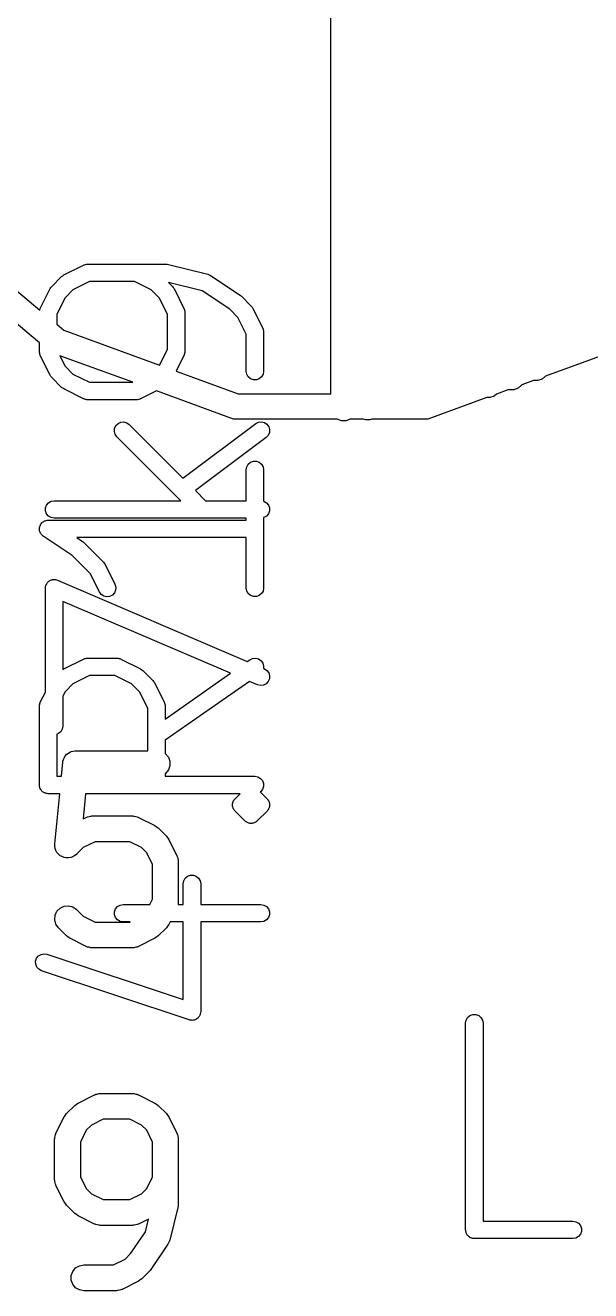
# Model space of a CAD drawing. Extents: x 0 to 76, y -93 to 10.
# Drawn here: x 58.47 to 61.77, y -93.3 to -85.92 of the extents above; entities that cross this region are included whole.
import ezdxf

# ---------------------------------------------------------------- set-up
doc = ezdxf.new("R2010")
doc.units = 0
doc.header["$MEASUREMENT"] = 0
doc.layers.add('BLACK', color=7, linetype='CONTINUOUS')

msp = doc.modelspace()

# ---------------------------------------------------------------- linework, layer by layer
at = {"layer": 'Black'}
for p, q in [((60.25, -88.0652), (60.25, -81.9348)), ((57.8657, -87.0007), (58.5525, -87.577)), ((58.5502, -87.7679), (57.7508, -87.0971)), ((58.6932, -87.3722), (58.8081, -87.3148)), ((58.8081, -87.3148), (58.8109, -87.3139)), ((58.8109, -87.3139), (58.8135, -87.3125)), ((58.8135, -87.3125), (58.8193, -87.3114)), ((58.8193, -87.3114), (58.825, -87.3097)), ((58.825, -87.3097), (58.828, -87.3099)), ((58.828, -87.3099), (58.8309, -87.3094)), ((58.8309, -87.3094), (59.2905, -87.3094)), ((59.2905, -87.3094), (59.2966, -87.3105)), ((59.2966, -87.3105), (59.3028, -87.3109)), ((59.3028, -87.3109), (59.5326, -87.3684)), ((58.6226, -87.4392), (58.68, -87.3817)), ((58.68, -87.3817), (58.6867, -87.3771)), ((58.6867, -87.3771), (58.6932, -87.3722)), ((59.5326, -87.3684), (59.5405, -87.3719)), ((59.5405, -87.3719), (59.5485, -87.3754)), ((59.5485, -87.3754), (59.7208, -87.4903)), ((58.5556, -87.5673), (58.6131, -87.4524)), ((58.6131, -87.4524), (58.6179, -87.4459)), ((58.6179, -87.4459), (58.6226, -87.4392)), ((58.746, -87.4594), (58.7002, -87.5052)), ((58.8428, -87.411), (58.746, -87.4594)), ((59.1061, -87.411), (58.8428, -87.411)), ((59.2029, -87.4594), (59.1061, -87.411)), ((59.2487, -87.5052), (59.2029, -87.4594)), ((59.4994, -87.4648), (59.3029, -87.4157)), ((59.3029, -87.4157), (59.3264, -87.4392)), ((59.3264, -87.4392), (59.3311, -87.4459)), ((59.3311, -87.4459), (59.3359, -87.4524)), ((59.3359, -87.4524), (59.3934, -87.5673)), ((59.6603, -87.572), (59.4994, -87.4648)), ((58.7002, -87.5052), (58.6518, -87.602)), ((59.2971, -87.602), (59.2487, -87.5052)), ((59.7208, -87.4903), (59.7245, -87.4938)), ((59.7245, -87.4938), (59.7286, -87.4967)), ((59.7286, -87.4967), (59.786, -87.5541)), ((58.5525, -87.577), (58.5533, -87.5726)), ((58.5533, -87.5726), (58.5548, -87.5701)), ((58.5548, -87.5701), (58.5556, -87.5673)), ((58.6518, -87.602), (58.6518, -87.6603)), ((59.2971, -87.8078), (59.2971, -87.602)), ((59.3934, -87.5673), (59.3942, -87.5701)), ((59.3942, -87.5701), (59.3957, -87.5726)), ((59.3957, -87.5726), (59.3967, -87.5785)), ((59.3967, -87.5785), (59.3984, -87.5842)), ((59.3984, -87.5842), (59.3982, -87.5871)), ((59.3982, -87.5871), (59.3987, -87.59)), ((59.3987, -87.59), (59.3987, -87.8198)), ((59.7083, -87.6201), (59.6603, -87.572)), ((59.786, -87.5541), (59.7907, -87.5608)), ((59.7907, -87.5608), (59.7955, -87.5673)), ((59.7955, -87.5673), (59.853, -87.6822)), ((58.6518, -87.6603), (58.6937, -87.6955)), ((59.7567, -87.7169), (59.7083, -87.6201)), ((59.853, -87.6822), (59.8538, -87.685)), ((59.8538, -87.685), (59.8553, -87.6876)), ((59.8553, -87.6876), (59.8563, -87.6934)), ((58.6937, -87.6955), (59.2517, -87.8986)), ((59.7567, -87.9347), (59.7567, -87.7169)), ((59.8563, -87.6934), (59.858, -87.6991)), ((59.858, -87.6991), (59.8578, -87.702)), ((59.8578, -87.702), (59.8583, -87.7049)), ((59.8583, -87.7049), (59.8583, -87.9347)), ((58.5502, -87.8198), (58.5502, -87.7679)), ((58.5508, -87.8227), (58.5502, -87.8198)), ((58.5506, -87.8256), (58.5508, -87.8227)), ((58.5523, -87.8313), (58.5506, -87.8256)), ((58.5533, -87.8372), (58.5523, -87.8313)), ((59.2517, -87.8986), (59.2971, -87.8078)), ((59.3967, -87.8313), (59.3957, -87.8372)), ((59.3984, -87.8256), (59.3967, -87.8313)), ((59.3987, -87.8198), (59.3982, -87.8227)), ((59.3982, -87.8227), (59.3984, -87.8256)), ((61.8812, -87.8254), (61.5023, -87.9633)), ((58.5548, -87.8397), (58.5533, -87.8372)), ((58.5556, -87.8426), (58.5548, -87.8397)), ((58.6131, -87.9575), (58.5556, -87.8426)), ((59.0953, -87.9988), (58.6699, -87.844)), ((58.6699, -87.844), (58.7003, -87.9046)), ((58.7003, -87.9046), (58.746, -87.9504)), ((59.3934, -87.8426), (59.3479, -87.9336)), ((59.3942, -87.8397), (59.3934, -87.8426)), ((59.3957, -87.8372), (59.3942, -87.8397)), ((58.6179, -87.964), (58.6131, -87.9575)), ((58.6226, -87.9707), (58.6179, -87.964)), ((58.68, -88.0281), (58.6226, -87.9707)), ((58.746, -87.9504), (58.8428, -87.9988)), ((59.3479, -87.9336), (59.7095, -88.0652)), ((59.7598, -87.9521), (59.7567, -87.9347)), ((59.7686, -87.9674), (59.7598, -87.9521)), ((59.7821, -87.9787), (59.7686, -87.9674)), ((59.7987, -87.9848), (59.7821, -87.9787)), ((59.8329, -87.9787), (59.8164, -87.9848)), ((59.8465, -87.9674), (59.8329, -87.9787)), ((59.8553, -87.9521), (59.8465, -87.9674)), ((59.8583, -87.9347), (59.8553, -87.9521)), ((61.4825, -87.98), (61.458, -87.9889)), ((61.5023, -87.9633), (61.4825, -87.98)), ((58.6867, -88.0328), (58.68, -88.0281)), ((58.6932, -88.0376), (58.6867, -88.0328)), ((58.8081, -88.0951), (58.6932, -88.0376)), ((58.8428, -87.9988), (59.0953, -87.9988)), ((59.233, -88.049), (59.1408, -88.0951)), ((59.6835, -88.2129), (59.233, -88.049)), ((59.8164, -87.9848), (59.7987, -87.9848)), ((61.2893, -88.0409), (61.2162, -88.0675)), ((61.292, -88.0419), (61.2893, -88.0409)), ((61.318, -88.0419), (61.292, -88.0419)), ((61.3425, -88.033), (61.318, -88.0419)), ((61.3625, -88.0162), (61.3425, -88.033)), ((61.3639, -88.0137), (61.3625, -88.0162)), ((61.4322, -87.9889), (61.3639, -88.0137)), ((61.458, -87.9889), (61.4322, -87.9889)), ((58.8109, -88.0959), (58.8081, -88.0951)), ((58.8135, -88.0974), (58.8109, -88.0959)), ((58.8193, -88.0984), (58.8135, -88.0974)), ((58.825, -88.1001), (58.8193, -88.0984)), ((58.828, -88.0999), (58.825, -88.1001)), ((58.8309, -88.1004), (58.828, -88.0999)), ((59.1181, -88.1004), (58.8309, -88.1004)), ((59.121, -88.0999), (59.1181, -88.1004)), ((59.1239, -88.1001), (59.121, -88.0999)), ((59.1296, -88.0984), (59.1239, -88.1001)), ((59.1355, -88.0974), (59.1296, -88.0984)), ((59.138, -88.0959), (59.1355, -88.0974)), ((59.1408, -88.0951), (59.138, -88.0959)), ((59.7095, -88.0652), (60.25, -88.0652)), ((61.1602, -88.0879), (60.8165, -88.2129)), ((61.178, -88.0879), (61.1602, -88.0879)), ((61.2025, -88.079), (61.178, -88.0879)), ((61.2162, -88.0675), (61.2025, -88.079)), ((58.9876, -88.2849), (58.9891, -88.2674)), ((58.9891, -88.2674), (58.9966, -88.2514)), ((58.9966, -88.2514), (59.0091, -88.2389)), ((59.0091, -88.2389), (59.0251, -88.2314)), ((59.0251, -88.2314), (59.0426, -88.2299)), ((59.0426, -88.2299), (59.0597, -88.2345)), ((59.0597, -88.2345), (59.0741, -88.2446)), ((59.0741, -88.2446), (59.3877, -88.5581)), ((59.3877, -88.5581), (59.8121, -88.2399)), ((60.2863, -88.2129), (59.6835, -88.2129)), ((59.8121, -88.2399), (59.8278, -88.2319)), ((59.8278, -88.2319), (59.8453, -88.2298)), ((59.8453, -88.2298), (59.8625, -88.2338)), ((59.8625, -88.2338), (59.8773, -88.2434)), ((59.8773, -88.2434), (59.8879, -88.2575)), ((59.8879, -88.2575), (59.893, -88.2744)), ((59.893, -88.2744), (59.892, -88.292)), ((60.2875, -88.214), (60.2863, -88.2129)), ((60.312, -88.2229), (60.2875, -88.214)), ((60.338, -88.2229), (60.312, -88.2229)), ((60.3625, -88.214), (60.338, -88.2229)), ((60.3637, -88.2129), (60.3625, -88.214)), ((60.4412, -88.2129), (60.3637, -88.2129)), ((60.452, -88.2169), (60.4412, -88.2129)), ((60.478, -88.2169), (60.452, -88.2169)), ((60.4888, -88.2129), (60.478, -88.2169)), ((60.8165, -88.2129), (60.4888, -88.2129)), ((58.9922, -88.302), (58.9876, -88.2849)), ((59.0023, -88.3164), (58.9922, -88.302)), ((59.3752, -88.6893), (59.0023, -88.3164)), ((59.873, -88.3211), (59.4603, -88.6307)), ((59.8851, -88.3083), (59.873, -88.3211)), ((59.892, -88.292), (59.8851, -88.3083)), ((59.7567, -88.5093), (59.7598, -88.4919)), ((59.7598, -88.4919), (59.7686, -88.4766)), ((59.7686, -88.4766), (59.7821, -88.4653)), ((59.7821, -88.4653), (59.7987, -88.4592)), ((59.7987, -88.4592), (59.8164, -88.4592)), ((59.8164, -88.4592), (59.8329, -88.4653)), ((59.8329, -88.4653), (59.8465, -88.4766)), ((59.8465, -88.4766), (59.8553, -88.4919)), ((59.8553, -88.4919), (59.8583, -88.5093)), ((59.7567, -88.6893), (59.7567, -88.5093)), ((59.8583, -88.5093), (59.8583, -88.6921)), ((59.4603, -88.6307), (59.5189, -88.6893)), ((58.586, -88.7313), (58.5921, -88.7147)), ((58.5921, -88.7147), (58.6034, -88.7012)), ((58.6034, -88.7012), (58.6187, -88.6924)), ((58.6187, -88.6924), (58.636, -88.6893)), ((58.636, -88.6893), (59.3752, -88.6893)), ((59.5189, -88.6893), (59.7567, -88.6893)), ((59.8583, -88.6921), (59.8599, -88.6924)), ((59.8599, -88.6924), (59.8752, -88.7012)), ((59.8752, -88.7012), (59.8865, -88.7147)), ((59.8865, -88.7147), (59.8926, -88.7313)), ((58.586, -88.7489), (58.586, -88.7313)), ((58.5921, -88.7655), (58.586, -88.7489)), ((58.6034, -88.779), (58.5921, -88.7655)), ((58.6187, -88.7879), (58.6034, -88.779)), ((58.636, -88.7909), (58.6187, -88.7879)), ((59.7567, -88.7909), (58.636, -88.7909)), ((59.7567, -88.8032), (59.7567, -88.7909)), ((59.8599, -88.7879), (59.8583, -88.7881)), ((59.8583, -88.7881), (59.8583, -89.1987)), ((59.8752, -88.779), (59.8599, -88.7879)), ((59.8865, -88.7655), (59.8752, -88.779)), ((59.8926, -88.7489), (59.8865, -88.7655)), ((59.8926, -88.7313), (59.8926, -88.7489)), ((58.5504, -88.8507), (58.551, -88.848)), ((58.551, -88.8567), (58.5504, -88.8507)), ((58.551, -88.8452), (58.5531, -88.8395)), ((58.551, -88.848), (58.551, -88.8452)), ((58.551, -88.8628), (58.551, -88.8567)), ((58.552, -88.8654), (58.551, -88.8628)), ((58.5523, -88.8682), (58.552, -88.8654)), ((58.555, -88.8737), (58.5523, -88.8682)), ((58.5531, -88.8395), (58.5545, -88.8336)), ((58.5545, -88.8336), (58.5561, -88.8312)), ((58.5561, -88.8312), (58.5571, -88.8286)), ((58.5571, -88.8286), (58.561, -88.8239)), ((58.561, -88.8239), (58.5643, -88.8189)), ((58.5643, -88.8189), (58.5666, -88.8172)), ((58.5666, -88.8172), (58.5684, -88.8151)), ((58.5684, -88.8151), (58.5736, -88.812)), ((58.5736, -88.812), (58.5785, -88.8084)), ((58.5785, -88.8084), (58.5812, -88.8076)), ((58.5812, -88.8076), (58.5837, -88.8062)), ((58.5837, -88.8062), (58.5896, -88.8052)), ((58.5896, -88.8052), (58.5955, -88.8035)), ((58.5955, -88.8035), (58.5983, -88.8037)), ((58.5983, -88.8037), (58.601, -88.8032)), ((58.601, -88.8032), (59.7567, -88.8032)), ((58.5571, -88.8794), (58.555, -88.8737)), ((58.5589, -88.8815), (58.5571, -88.8794)), ((58.5601, -88.8841), (58.5589, -88.8815)), ((58.5645, -88.8882), (58.5601, -88.8841)), ((58.5684, -88.8929), (58.5645, -88.8882)), ((58.5708, -88.8943), (58.5684, -88.8929)), ((58.5729, -88.8962), (58.5708, -88.8943)), ((58.741, -89.0084), (58.5729, -88.8962)), ((59.7567, -88.9048), (58.7688, -88.9048)), ((58.7688, -88.9048), (58.8016, -88.9266)), ((58.8016, -88.9266), (58.8052, -88.9301)), ((58.8052, -88.9301), (58.8093, -88.933)), ((58.8093, -88.933), (58.9242, -89.0479)), ((59.7567, -89.1987), (59.7567, -88.9048)), ((58.8466, -89.1139), (58.741, -89.0084)), ((58.9242, -89.0479), (58.9289, -89.0545)), ((58.9289, -89.0545), (58.9337, -89.0611)), ((58.9337, -89.0611), (58.9912, -89.176)), ((58.5971, -89.1671), (58.6016, -89.1633)), ((58.6016, -89.1633), (58.6056, -89.1591)), ((58.6056, -89.1591), (58.6083, -89.1577)), ((58.6083, -89.1577), (58.6106, -89.1557)), ((58.6106, -89.1557), (58.6161, -89.1537)), ((58.6161, -89.1537), (58.6214, -89.1511)), ((58.6214, -89.1511), (58.6244, -89.1507)), ((58.6244, -89.1507), (58.6272, -89.1497)), ((58.6272, -89.1497), (58.6331, -89.1497)), ((58.6331, -89.1497), (58.6389, -89.149)), ((58.6389, -89.149), (58.6418, -89.1497)), ((58.6418, -89.1497), (58.6449, -89.1497)), ((58.6449, -89.1497), (58.6504, -89.1517)), ((58.6504, -89.1517), (58.6561, -89.153)), ((58.6561, -89.153), (59.763, -89.6275)), ((58.9003, -89.2214), (58.8466, -89.1139)), ((58.5852, -89.1997), (58.5863, -89.194)), ((58.5852, -89.8061), (58.5852, -89.1997)), ((58.5863, -89.194), (58.5866, -89.1881)), ((58.5866, -89.1881), (58.5878, -89.1853)), ((58.5878, -89.1853), (58.5883, -89.1824)), ((58.5883, -89.1824), (58.5912, -89.1773)), ((58.5912, -89.1773), (58.5935, -89.1719)), ((58.5935, -89.1719), (58.5956, -89.1697)), ((58.5956, -89.1697), (58.5971, -89.1671)), ((58.9108, -89.2356), (58.9003, -89.2214)), ((58.9256, -89.2453), (58.9108, -89.2356)), ((58.9882, -89.2267), (58.976, -89.2395)), ((58.9952, -89.2105), (58.9882, -89.2267)), ((58.9912, -89.176), (58.9962, -89.1929)), ((58.9962, -89.1929), (58.9952, -89.2105)), ((59.7598, -89.2161), (59.7567, -89.1987)), ((59.7686, -89.2313), (59.7598, -89.2161)), ((59.7821, -89.2427), (59.7686, -89.2313)), ((59.8465, -89.2313), (59.8329, -89.2427)), ((59.8553, -89.2161), (59.8465, -89.2313)), ((59.8583, -89.1987), (59.8553, -89.2161)), ((59.6651, -89.696), (58.6868, -89.2768)), ((58.6868, -89.2768), (58.6868, -89.6751)), ((58.9427, -89.2494), (58.9256, -89.2453)), ((58.9602, -89.2474), (58.9427, -89.2494)), ((58.976, -89.2395), (58.9602, -89.2474)), ((59.7987, -89.2487), (59.7821, -89.2427)), ((59.8164, -89.2487), (59.7987, -89.2487)), ((59.8329, -89.2427), (59.8164, -89.2487)), ((58.6868, -89.6751), (58.6932, -89.6703)), ((58.6932, -89.6703), (58.8081, -89.6129)), ((58.8081, -89.6129), (58.8109, -89.612)), ((58.8109, -89.612), (58.8135, -89.6106)), ((58.8135, -89.6106), (58.8193, -89.6095)), ((58.8193, -89.6095), (58.825, -89.6078)), ((58.825, -89.6078), (58.828, -89.608)), ((58.828, -89.608), (58.8309, -89.6075)), ((58.8309, -89.6075), (59.0032, -89.6075)), ((59.0032, -89.6075), (59.0061, -89.608)), ((59.0061, -89.608), (59.009, -89.6078)), ((59.009, -89.6078), (59.0147, -89.6095)), ((59.0147, -89.6095), (59.0206, -89.6106)), ((59.0206, -89.6106), (59.0231, -89.612)), ((59.0231, -89.612), (59.0259, -89.6129)), ((59.0259, -89.6129), (59.1408, -89.6703)), ((59.1408, -89.6703), (59.1474, -89.6752)), ((59.1474, -89.6752), (59.154, -89.6798)), ((59.154, -89.6798), (59.2115, -89.7373)), ((59.763, -89.6275), (59.7784, -89.6167)), ((59.7784, -89.6167), (59.7944, -89.6092)), ((59.7944, -89.6092), (59.812, -89.6077)), ((59.812, -89.6077), (59.829, -89.6123)), ((59.829, -89.6123), (59.8435, -89.6224)), ((59.8435, -89.6224), (59.8536, -89.6368)), ((59.8536, -89.6368), (59.8582, -89.6539)), ((59.8582, -89.6539), (59.8569, -89.6677)), ((59.8569, -89.6677), (59.8626, -89.6701)), ((59.8626, -89.6701), (59.8773, -89.6798)), ((59.8773, -89.6798), (59.8879, -89.6939)), ((58.8428, -89.7091), (58.746, -89.7575)), ((58.9912, -89.7091), (58.8428, -89.7091)), ((59.088, -89.7575), (58.9912, -89.7091)), ((59.2115, -89.7373), (59.2162, -89.744)), ((59.2162, -89.744), (59.221, -89.7505)), ((59.221, -89.7505), (59.2785, -89.8654)), ((59.2838, -89.9629), (59.6651, -89.696)), ((59.775, -89.7431), (59.2838, -90.0869)), ((59.8225, -89.7635), (59.775, -89.7431)), ((59.8851, -89.7446), (59.873, -89.7575)), ((59.892, -89.7284), (59.8851, -89.7446)), ((59.8879, -89.6939), (59.893, -89.7108)), ((59.893, -89.7108), (59.892, -89.7284)), ((58.5556, -89.8654), (58.5852, -89.8061)), ((58.7003, -89.8033), (58.6868, -89.8301)), ((58.746, -89.7575), (58.7003, -89.8033)), ((59.1338, -89.8033), (59.088, -89.7575)), ((59.1822, -89.9001), (59.1338, -89.8033)), ((59.8397, -89.7675), (59.8225, -89.7635)), ((59.8572, -89.7654), (59.8397, -89.7675)), ((59.873, -89.7575), (59.8572, -89.7654)), ((58.5502, -89.8881), (58.5508, -89.8852)), ((58.5502, -90.3477), (58.5502, -89.8881)), ((58.5506, -89.8823), (58.5523, -89.8766)), ((58.5508, -89.8852), (58.5506, -89.8823)), ((58.5523, -89.8766), (58.5533, -89.8707)), ((58.5533, -89.8707), (58.5548, -89.8682)), ((58.5548, -89.8682), (58.5556, -89.8654)), ((58.6868, -89.8301), (58.6868, -90.0041)), ((59.1822, -90.1474), (59.1822, -89.9001)), ((59.2785, -89.8654), (59.2793, -89.8682)), ((59.2793, -89.8682), (59.2808, -89.8707)), ((59.2808, -89.8707), (59.2818, -89.8766)), ((59.2818, -89.8766), (59.2835, -89.8823)), ((59.2835, -89.8823), (59.2833, -89.8852)), ((59.2833, -89.8852), (59.2838, -89.8881)), ((59.2838, -89.8881), (59.2838, -89.9629)), ((58.6614, -90.0481), (58.6518, -90.0516)), ((58.675, -90.0367), (58.6614, -90.0481)), ((58.6838, -90.0214), (58.675, -90.0367)), ((58.6868, -90.0041), (58.6838, -90.0214)), ((58.6518, -90.0516), (58.6518, -90.2969)), ((59.2838, -90.0869), (59.2838, -90.1635)), ((58.6916, -90.1997), (58.6943, -90.1898)), ((58.6943, -90.1898), (58.696, -90.1875)), ((58.696, -90.1875), (58.697, -90.1849)), ((58.697, -90.1849), (58.7035, -90.177)), ((58.7035, -90.177), (58.7095, -90.1687)), ((58.7095, -90.1687), (58.7119, -90.1671)), ((58.7119, -90.1671), (58.7137, -90.1649)), ((58.7137, -90.1649), (58.7226, -90.1598)), ((58.7226, -90.1598), (58.7311, -90.154)), ((58.7311, -90.154), (58.7338, -90.1533)), ((58.7338, -90.1533), (58.7363, -90.1519)), ((58.7363, -90.1519), (58.7464, -90.1501)), ((58.7464, -90.1501), (58.7563, -90.1476)), ((58.7563, -90.1476), (58.7591, -90.1479)), ((58.7591, -90.1479), (58.7619, -90.1474)), ((58.7619, -90.1474), (59.1822, -90.1474)), ((59.2838, -90.1635), (59.2863, -90.1649)), ((59.2863, -90.1649), (59.303, -90.1849)), ((59.303, -90.1849), (59.312, -90.2094)), ((58.6791, -90.2969), (58.6873, -90.2149)), ((58.6873, -90.2149), (58.688, -90.2122)), ((58.688, -90.2094), (58.6916, -90.1997)), ((58.688, -90.2122), (58.688, -90.2094)), ((59.303, -90.2599), (59.2863, -90.2798)), ((59.312, -90.2354), (59.303, -90.2599)), ((59.312, -90.2094), (59.312, -90.2354)), ((58.6518, -90.2969), (58.6791, -90.2969)), ((59.2863, -90.2798), (59.2838, -90.2813)), ((59.2838, -90.2813), (59.2838, -90.2969)), ((59.2838, -90.2969), (59.8075, -90.2969)), ((59.8075, -90.2969), (59.8249, -90.3)), ((59.8249, -90.3), (59.8402, -90.3088)), ((59.8402, -90.3088), (59.8515, -90.3223)), ((59.8515, -90.3223), (59.8576, -90.3389)), ((59.8576, -90.3389), (59.8576, -90.3566)), ((58.551, -90.3521), (58.5502, -90.3477)), ((58.551, -90.3566), (58.551, -90.3521)), ((58.5525, -90.3607), (58.551, -90.3566)), ((58.5533, -90.3651), (58.5525, -90.3607)), ((58.5555, -90.369), (58.5533, -90.3651)), ((58.5571, -90.3731), (58.5555, -90.369)), ((58.5599, -90.3765), (58.5571, -90.3731)), ((58.5621, -90.3804), (58.5599, -90.3765)), ((58.5655, -90.3832), (58.5621, -90.3804)), ((58.5684, -90.3867), (58.5655, -90.3832)), ((58.5722, -90.3889), (58.5684, -90.3867)), ((58.5756, -90.3917), (58.5722, -90.3889)), ((58.5798, -90.3933), (58.5756, -90.3917)), ((58.5837, -90.3955), (58.5798, -90.3933)), ((58.5881, -90.3962), (58.5837, -90.3955)), ((58.5922, -90.3978), (58.5881, -90.3962)), ((58.5967, -90.3978), (58.5922, -90.3978)), ((58.601, -90.3985), (58.5967, -90.3978)), ((58.6689, -90.3985), (58.601, -90.3985)), ((58.6397, -90.6911), (58.6689, -90.3985)), ((58.8197, -90.3985), (58.805, -90.5456)), ((59.721, -90.3985), (58.8197, -90.3985)), ((59.6917, -90.4278), (59.721, -90.3985)), ((59.8402, -90.3867), (59.8384, -90.3877)), ((59.8384, -90.3877), (59.8785, -90.4278)), ((59.8515, -90.3731), (59.8402, -90.3867)), ((59.8576, -90.3566), (59.8515, -90.3731)), ((59.677, -90.4593), (59.6776, -90.4571)), ((59.6774, -90.4637), (59.677, -90.4593)), ((59.677, -90.4681), (59.6774, -90.4637)), ((59.6776, -90.4703), (59.677, -90.4681)), ((59.6776, -90.4549), (59.6784, -90.4528)), ((59.6776, -90.4571), (59.6776, -90.4549)), ((59.6776, -90.4725), (59.6776, -90.4703)), ((59.6784, -90.4746), (59.6776, -90.4725)), ((59.6784, -90.4528), (59.6786, -90.4505)), ((59.6786, -90.4768), (59.6784, -90.4746)), ((59.6786, -90.4505), (59.6805, -90.4465)), ((59.6805, -90.4809), (59.6786, -90.4768)), ((59.6805, -90.4465), (59.6816, -90.4422)), ((59.6816, -90.4852), (59.6805, -90.4809)), ((59.6816, -90.4422), (59.6829, -90.4404)), ((59.6829, -90.487), (59.6816, -90.4852)), ((59.6829, -90.4404), (59.6836, -90.4383)), ((59.6836, -90.4891), (59.6829, -90.487)), ((59.6836, -90.4383), (59.6851, -90.4366)), ((59.6851, -90.4908), (59.6836, -90.4891)), ((59.6851, -90.4366), (59.686, -90.4346)), ((59.686, -90.4928), (59.6851, -90.4908)), ((59.686, -90.4346), (59.6892, -90.4314)), ((59.6892, -90.496), (59.686, -90.4928)), ((59.6892, -90.4314), (59.6917, -90.4278)), ((59.8785, -90.4278), (59.881, -90.4314)), ((59.881, -90.4314), (59.8842, -90.4346)), ((59.8842, -90.4928), (59.881, -90.496)), ((59.8842, -90.4346), (59.8851, -90.4366)), ((59.8851, -90.4908), (59.8842, -90.4928)), ((59.8851, -90.4366), (59.8865, -90.4383)), ((59.8865, -90.4891), (59.8851, -90.4908)), ((59.8865, -90.4383), (59.8873, -90.4404)), ((59.8873, -90.487), (59.8865, -90.4891)), ((59.8873, -90.4404), (59.8886, -90.4422)), ((59.8886, -90.4852), (59.8873, -90.487)), ((59.8886, -90.4422), (59.8897, -90.4465)), ((59.8897, -90.4809), (59.8886, -90.4852)), ((59.8897, -90.4465), (59.8916, -90.4505)), ((59.8916, -90.4768), (59.8897, -90.4809)), ((59.8916, -90.4505), (59.8918, -90.4528)), ((59.8918, -90.4746), (59.8916, -90.4768)), ((59.8918, -90.4528), (59.8926, -90.4549)), ((59.8926, -90.4725), (59.8918, -90.4746)), ((59.8926, -90.4549), (59.8926, -90.4571)), ((59.8926, -90.4571), (59.8932, -90.4593)), ((59.8932, -90.4681), (59.8926, -90.4703)), ((59.8926, -90.4703), (59.8926, -90.4725)), ((59.8932, -90.4593), (59.8928, -90.4637)), ((59.8928, -90.4637), (59.8932, -90.4681)), ((58.805, -90.5456), (58.8236, -90.5363)), ((58.8236, -90.5363), (58.8277, -90.535)), ((58.8277, -90.535), (58.8315, -90.5329)), ((58.8315, -90.5329), (58.8401, -90.5313)), ((58.8401, -90.5313), (58.8486, -90.5288)), ((58.8486, -90.5288), (58.8529, -90.5291)), ((58.8529, -90.5291), (58.8571, -90.5283)), ((58.8571, -90.5283), (59.0952, -90.5283)), ((59.0952, -90.5283), (59.0995, -90.5291)), ((59.0995, -90.5291), (59.1038, -90.5288)), ((59.1038, -90.5288), (59.1122, -90.5313)), ((59.1122, -90.5313), (59.1209, -90.5329)), ((59.1209, -90.5329), (59.1246, -90.535)), ((59.1246, -90.535), (59.1288, -90.5363)), ((59.1288, -90.5363), (59.224, -90.5839)), ((59.6917, -90.4996), (59.6892, -90.496)), ((59.7492, -90.5571), (59.6917, -90.4996)), ((59.7528, -90.5596), (59.7492, -90.5571)), ((59.756, -90.5628), (59.7528, -90.5596)), ((59.76, -90.5646), (59.756, -90.5628)), ((59.7636, -90.5672), (59.76, -90.5646)), ((59.8102, -90.5646), (59.8066, -90.5672)), ((59.8142, -90.5628), (59.8102, -90.5646)), ((59.8174, -90.5596), (59.8142, -90.5628)), ((59.821, -90.5571), (59.8174, -90.5596)), ((59.8785, -90.4996), (59.821, -90.5571)), ((59.881, -90.496), (59.8785, -90.4996)), ((59.224, -90.5839), (59.2337, -90.591)), ((59.2337, -90.591), (59.2435, -90.5979)), ((59.2435, -90.5979), (59.2911, -90.6455)), ((59.7679, -90.5683), (59.7636, -90.5672)), ((59.7719, -90.5702), (59.7679, -90.5683)), ((59.7764, -90.5706), (59.7719, -90.5702)), ((59.7807, -90.5717), (59.7764, -90.5706)), ((59.7851, -90.5714), (59.7807, -90.5717)), ((59.7895, -90.5717), (59.7851, -90.5714)), ((59.7938, -90.5706), (59.7895, -90.5717)), ((59.7982, -90.5702), (59.7938, -90.5706)), ((59.8023, -90.5683), (59.7982, -90.5702)), ((59.8066, -90.5672), (59.8023, -90.5683)), ((58.6396, -90.692), (58.6397, -90.6916)), ((58.6407, -90.7045), (58.6396, -90.692)), ((58.6397, -90.6916), (58.6397, -90.6911)), ((58.6416, -90.7171), (58.6407, -90.7045)), ((58.8063, -90.7126), (58.7673, -90.7516)), ((58.8748, -90.6783), (58.8063, -90.7126)), ((59.0775, -90.6783), (58.8748, -90.6783)), ((59.146, -90.7126), (59.0775, -90.6783)), ((59.1765, -90.743), (59.146, -90.7126)), ((59.2911, -90.6455), (59.298, -90.6554)), ((59.298, -90.6554), (59.3052, -90.665)), ((59.3052, -90.665), (59.3528, -90.7603)), ((58.6418, -90.7175), (58.6416, -90.7171)), ((58.6418, -90.718), (58.6418, -90.7175)), ((58.6472, -90.7294), (58.6418, -90.718)), ((58.6523, -90.7408), (58.6472, -90.7294)), ((58.6526, -90.7412), (58.6523, -90.7408)), ((58.6528, -90.7416), (58.6526, -90.7412)), ((58.6618, -90.7505), (58.6528, -90.7416)), ((58.6705, -90.7595), (58.6618, -90.7505)), ((58.6709, -90.7597), (58.6705, -90.7595)), ((58.6713, -90.76), (58.6709, -90.7597)), ((58.6826, -90.7653), (58.6713, -90.76)), ((58.694, -90.7708), (58.6826, -90.7653)), ((58.6944, -90.7708), (58.694, -90.7708)), ((58.6949, -90.771), (58.6944, -90.7708)), ((58.7074, -90.7721), (58.6949, -90.771)), ((58.7199, -90.7734), (58.7074, -90.7721)), ((58.7204, -90.7732), (58.7199, -90.7734)), ((58.7208, -90.7733), (58.7204, -90.7732)), ((58.7329, -90.77), (58.7208, -90.7733)), ((58.7451, -90.7669), (58.7329, -90.77)), ((58.7455, -90.7667), (58.7451, -90.7669)), ((58.746, -90.7665), (58.7455, -90.7667)), ((58.7563, -90.7593), (58.746, -90.7665)), ((58.7667, -90.7523), (58.7563, -90.7593)), ((58.7669, -90.7519), (58.7667, -90.7523)), ((58.7673, -90.7516), (58.7669, -90.7519)), ((59.2107, -90.8115), (59.1765, -90.743)), ((59.3528, -90.7603), (59.354, -90.7644)), ((59.354, -90.7644), (59.3562, -90.7682)), ((59.3562, -90.7682), (59.3577, -90.7768)), ((59.3577, -90.7768), (59.3602, -90.7852)), ((59.3602, -90.7852), (59.36, -90.7896)), ((59.2107, -91.0142), (59.2107, -90.8115)), ((59.36, -90.7896), (59.3607, -90.7938)), ((59.3607, -90.7938), (59.3607, -91.0319)), ((59.3896, -90.9233), (59.3926, -90.9059)), ((59.3896, -91.0449), (59.3896, -90.9233)), ((59.3926, -90.9059), (59.4015, -90.8907)), ((59.4015, -90.8907), (59.415, -90.8793)), ((59.415, -90.8793), (59.4316, -90.8733)), ((59.4316, -90.8733), (59.4492, -90.8733)), ((59.4492, -90.8733), (59.4658, -90.8793)), ((59.4658, -90.8793), (59.4793, -90.8907)), ((59.4793, -90.8907), (59.4881, -90.9059)), ((59.4881, -90.9059), (59.4912, -90.9233)), ((59.4912, -90.9233), (59.4912, -91.0449)), ((58.6528, -91.0841), (58.6713, -91.0657)), ((58.6713, -91.0657), (58.6949, -91.0547)), ((58.6949, -91.0547), (58.7208, -91.0524)), ((58.7208, -91.0524), (58.746, -91.0592)), ((58.746, -91.0592), (58.7673, -91.0741)), ((58.7673, -91.0741), (58.8063, -91.1131)), ((58.9882, -91.0868), (58.9942, -91.0703)), ((58.9942, -91.0703), (59.0056, -91.0568)), ((59.0056, -91.0568), (59.0208, -91.0479)), ((59.0208, -91.0479), (59.0382, -91.0449)), ((59.0382, -91.0449), (59.1954, -91.0449)), ((59.1954, -91.0449), (59.2107, -91.0142)), ((59.3602, -91.0405), (59.3589, -91.0449)), ((59.3589, -91.0449), (59.3896, -91.0449)), ((59.3607, -91.0319), (59.36, -91.0362)), ((59.36, -91.0362), (59.3602, -91.0405)), ((59.4912, -91.0449), (59.8425, -91.0449)), ((59.8425, -91.0449), (59.8599, -91.0479)), ((59.8599, -91.0479), (59.8752, -91.0568)), ((59.8752, -91.0568), (59.8865, -91.0703)), ((59.8865, -91.0703), (59.8926, -91.0868)), ((58.6396, -91.1337), (58.6418, -91.1077)), ((58.6463, -91.1588), (58.6396, -91.1337)), ((58.6418, -91.1077), (58.6528, -91.0841)), ((58.8063, -91.1131), (58.8748, -91.1474)), ((58.8748, -91.1474), (59.0775, -91.1474)), ((58.9882, -91.1045), (58.9882, -91.0868)), ((58.9942, -91.1211), (58.9882, -91.1045)), ((59.0056, -91.1346), (58.9942, -91.1211)), ((59.0208, -91.1434), (59.0056, -91.1346)), ((59.0382, -91.1465), (59.0208, -91.1434)), ((59.0794, -91.1465), (59.0382, -91.1465)), ((59.0775, -91.1474), (59.0794, -91.1465)), ((59.3123, -91.1465), (59.3052, -91.1607)), ((59.3896, -91.1465), (59.3123, -91.1465)), ((59.3896, -91.5997), (59.3896, -91.1465)), ((59.8425, -91.1465), (59.4912, -91.1465)), ((59.4912, -91.1465), (59.4912, -91.6702)), ((59.8599, -91.1434), (59.8425, -91.1465)), ((59.8752, -91.1346), (59.8599, -91.1434)), ((59.8865, -91.1211), (59.8752, -91.1346)), ((59.8926, -91.1045), (59.8865, -91.1211)), ((59.8926, -91.0868), (59.8926, -91.1045)), ((58.6613, -91.1802), (58.6463, -91.1588)), ((58.7089, -91.2278), (58.6613, -91.1802)), ((58.7187, -91.2347), (58.7089, -91.2278)), ((59.2435, -91.2278), (59.2337, -91.2347)), ((59.2911, -91.1802), (59.2435, -91.2278)), ((59.298, -91.1703), (59.2911, -91.1802)), ((59.3052, -91.1607), (59.298, -91.1703)), ((58.7284, -91.2418), (58.7187, -91.2347)), ((58.8236, -91.2895), (58.7284, -91.2418)), ((58.8277, -91.2907), (58.8236, -91.2895)), ((58.8315, -91.2929), (58.8277, -91.2907)), ((58.8401, -91.2944), (58.8315, -91.2929)), ((58.8486, -91.2969), (58.8401, -91.2944)), ((58.8529, -91.2966), (58.8486, -91.2969)), ((58.8571, -91.2974), (58.8529, -91.2966)), ((59.0952, -91.2974), (58.8571, -91.2974)), ((59.0995, -91.2966), (59.0952, -91.2974)), ((59.1038, -91.2969), (59.0995, -91.2966)), ((59.1122, -91.2944), (59.1038, -91.2969)), ((59.1209, -91.2929), (59.1122, -91.2944)), ((59.1246, -91.2907), (59.1209, -91.2929)), ((59.1288, -91.2895), (59.1246, -91.2907)), ((59.224, -91.2418), (59.1288, -91.2895)), ((59.2337, -91.2347), (59.224, -91.2418)), ((58.5283, -91.3755), (58.5339, -91.3587)), ((58.5288, -91.3931), (58.5283, -91.3755)), ((58.5339, -91.3587), (58.5449, -91.3449)), ((58.5449, -91.3449), (58.5599, -91.3357)), ((58.5599, -91.3357), (58.5772, -91.3321)), ((58.5772, -91.3321), (58.5947, -91.3347)), ((58.5947, -91.3347), (59.3896, -91.5997)), ((58.5353, -91.4095), (58.5288, -91.3931)), ((58.547, -91.4227), (58.5353, -91.4095)), ((58.5625, -91.4311), (58.547, -91.4227)), ((59.4243, -91.7184), (58.5625, -91.4311)), ((59.4912, -91.6702), (59.4905, -91.6739)), ((59.428, -91.7189), (59.4243, -91.7184)), ((59.4316, -91.7202), (59.428, -91.7189)), ((59.4367, -91.7202), (59.4316, -91.7202)), ((59.4418, -91.721), (59.4367, -91.7202)), ((59.4454, -91.7202), (59.4418, -91.721)), ((59.4492, -91.7202), (59.4454, -91.7202)), ((59.454, -91.7185), (59.4492, -91.7202)), ((59.4591, -91.7174), (59.454, -91.7185)), ((59.4623, -91.7155), (59.4591, -91.7174)), ((59.4658, -91.7142), (59.4623, -91.7155)), ((59.4697, -91.7109), (59.4658, -91.7142)), ((59.4741, -91.7082), (59.4697, -91.7109)), ((59.4764, -91.7053), (59.4741, -91.7082)), ((59.4793, -91.7028), (59.4764, -91.7053)), ((59.4819, -91.6984), (59.4793, -91.7028)), ((59.4851, -91.6944), (59.4819, -91.6984)), ((59.4862, -91.6908), (59.4851, -91.6944)), ((59.4881, -91.6876), (59.4862, -91.6908)), ((59.489, -91.6825), (59.4881, -91.6876)), ((59.4906, -91.6776), (59.489, -91.6825)), ((59.4905, -91.6739), (59.4906, -91.6776)), ((61.0365, -91.736), (61.0395, -91.7187)), ((61.0365, -92.9425), (61.0365, -91.736)), ((61.0395, -91.7187), (61.0483, -91.7034)), ((61.0483, -91.7034), (61.0619, -91.6921)), ((61.0619, -91.6921), (61.0784, -91.686)), ((61.0784, -91.686), (61.0961, -91.686)), ((61.0961, -91.686), (61.1127, -91.6921)), ((61.1127, -91.6921), (61.1262, -91.7034)), ((61.1262, -91.7034), (61.135, -91.7187)), ((61.135, -91.7187), (61.1381, -91.736)), ((61.1381, -91.736), (61.1381, -92.8917)), ((58.776, -92.2029), (58.8712, -92.1553)), ((58.8712, -92.1553), (58.8754, -92.1541)), ((58.8754, -92.1541), (58.8791, -92.1519)), ((58.8791, -92.1519), (58.8878, -92.1504)), ((58.8878, -92.1504), (58.8962, -92.1479)), ((58.8962, -92.1479), (58.9005, -92.1481)), ((58.9005, -92.1481), (58.9048, -92.1474)), ((58.9048, -92.1474), (59.0952, -92.1474)), ((59.0952, -92.1474), (59.0995, -92.1481)), ((59.0995, -92.1481), (59.1038, -92.1479)), ((59.1038, -92.1479), (59.1122, -92.1504)), ((59.1122, -92.1504), (59.1209, -92.1519)), ((59.1209, -92.1519), (59.1246, -92.1541)), ((59.1246, -92.1541), (59.1288, -92.1553)), ((59.1288, -92.1553), (59.224, -92.2029)), ((58.7089, -92.2646), (58.7565, -92.217)), ((58.7565, -92.217), (58.7663, -92.2101)), ((58.7663, -92.2101), (58.776, -92.2029)), ((59.224, -92.2029), (59.2337, -92.2101)), ((59.2337, -92.2101), (59.2435, -92.217)), ((59.2435, -92.217), (59.2911, -92.2646)), ((58.6472, -92.3793), (58.6948, -92.2841)), ((58.6948, -92.2841), (58.702, -92.2744)), ((58.702, -92.2744), (58.7089, -92.2646)), ((58.854, -92.3316), (58.8235, -92.362)), ((58.9225, -92.2974), (58.854, -92.3316)), ((59.0775, -92.2974), (58.9225, -92.2974)), ((59.146, -92.3316), (59.0775, -92.2974)), ((59.1765, -92.362), (59.146, -92.3316)), ((59.2911, -92.2646), (59.298, -92.2744)), ((59.298, -92.2744), (59.3052, -92.2841)), ((59.3052, -92.2841), (59.3528, -92.3793)), ((58.6393, -92.4129), (58.64, -92.4086)), ((58.6398, -92.4043), (58.6423, -92.3959)), ((58.64, -92.4086), (58.6398, -92.4043)), ((58.6423, -92.3959), (58.6438, -92.3872)), ((58.6438, -92.3872), (58.646, -92.3835)), ((58.646, -92.3835), (58.6472, -92.3793)), ((58.8235, -92.362), (58.7893, -92.4306)), ((59.2107, -92.4306), (59.1765, -92.362)), ((59.3528, -92.3793), (59.354, -92.3835)), ((59.354, -92.3835), (59.3562, -92.3872)), ((59.3562, -92.3872), (59.3577, -92.3959)), ((59.3577, -92.3959), (59.3602, -92.4043)), ((59.3602, -92.4043), (59.36, -92.4086)), ((59.36, -92.4086), (59.3607, -92.4129)), ((58.6393, -92.651), (58.6393, -92.4129)), ((58.7893, -92.4306), (58.7893, -92.6332)), ((59.2107, -92.6332), (59.2107, -92.4306)), ((59.3607, -92.4129), (59.3607, -92.7938)), ((58.7893, -92.6332), (58.8235, -92.7018)), ((59.1765, -92.7018), (59.2107, -92.6332)), ((58.64, -92.6552), (58.6393, -92.651)), ((58.6398, -92.6595), (58.64, -92.6552)), ((58.6423, -92.6679), (58.6398, -92.6595)), ((58.6438, -92.6766), (58.6423, -92.6679)), ((58.646, -92.6803), (58.6438, -92.6766)), ((58.6472, -92.6845), (58.646, -92.6803)), ((58.6948, -92.7797), (58.6472, -92.6845)), ((58.8235, -92.7018), (58.854, -92.7322)), ((59.146, -92.7322), (59.1765, -92.7018)), ((58.702, -92.7894), (58.6948, -92.7797)), ((58.854, -92.7322), (58.9225, -92.7664)), ((58.9225, -92.7664), (59.0775, -92.7664)), ((59.0775, -92.7664), (59.146, -92.7322)), ((58.7089, -92.7992), (58.702, -92.7894)), ((58.7565, -92.8468), (58.7089, -92.7992)), ((58.7663, -92.8537), (58.7565, -92.8468)), ((58.776, -92.8609), (58.7663, -92.8537)), ((59.3585, -92.812), (59.3109, -93.0025)), ((59.3591, -92.8028), (59.3585, -92.812)), ((59.3607, -92.7938), (59.3591, -92.8028)), ((58.8712, -92.9085), (58.776, -92.8609)), ((58.8754, -92.9097), (58.8712, -92.9085)), ((58.8791, -92.9119), (58.8754, -92.9097)), ((58.8878, -92.9134), (58.8791, -92.9119)), ((58.8962, -92.9159), (58.8878, -92.9134)), ((58.9005, -92.9157), (58.8962, -92.9159)), ((58.9048, -92.9164), (58.9005, -92.9157)), ((59.0952, -92.9164), (58.9048, -92.9164)), ((59.0995, -92.9157), (59.0952, -92.9164)), ((59.1038, -92.9159), (59.0995, -92.9157)), ((59.1122, -92.9134), (59.1038, -92.9159)), ((59.1209, -92.9119), (59.1122, -92.9134)), ((59.1246, -92.9097), (59.1209, -92.9119)), ((59.1288, -92.9085), (59.1246, -92.9097)), ((59.187, -92.8794), (59.1288, -92.9085)), ((59.1685, -92.9535), (59.187, -92.8794)), ((61.1381, -92.8917), (61.6618, -92.8917)), ((61.6618, -92.8917), (61.6792, -92.8948)), ((61.6792, -92.8948), (61.6944, -92.9036)), ((61.6944, -92.9036), (61.7058, -92.9171)), ((61.7058, -92.9171), (61.7118, -92.9337)), ((59.0846, -93.0794), (59.1685, -92.9535)), ((61.0372, -92.9469), (61.0365, -92.9425)), ((61.0372, -92.9514), (61.0372, -92.9469)), ((61.0388, -92.9555), (61.0372, -92.9514)), ((61.0395, -92.9599), (61.0388, -92.9555)), ((61.0417, -92.9638), (61.0395, -92.9599)), ((61.0433, -92.9679), (61.0417, -92.9638)), ((61.0461, -92.9714), (61.0433, -92.9679)), ((61.0483, -92.9752), (61.0461, -92.9714)), ((61.0518, -92.9781), (61.0483, -92.9752)), ((61.0546, -92.9815), (61.0518, -92.9781)), ((61.0585, -92.9837), (61.0546, -92.9815)), ((61.0619, -92.9865), (61.0585, -92.9837)), ((61.066, -92.9881), (61.0619, -92.9865)), ((61.0699, -92.9903), (61.066, -92.9881)), ((61.0743, -92.9911), (61.0699, -92.9903)), ((61.0784, -92.9926), (61.0743, -92.9911)), ((61.0829, -92.9926), (61.0784, -92.9926)), ((61.0873, -92.9933), (61.0829, -92.9926)), ((61.6618, -92.9933), (61.0873, -92.9933)), ((61.6792, -92.9903), (61.6618, -92.9933)), ((61.6944, -92.9815), (61.6792, -92.9903)), ((61.7058, -92.9679), (61.6944, -92.9815)), ((61.7118, -92.9514), (61.7058, -92.9679)), ((61.7118, -92.9337), (61.7118, -92.9514)), ((59.3005, -93.0259), (59.2053, -93.1687)), ((59.3057, -93.0141), (59.3005, -93.0259)), ((59.3109, -93.0025), (59.3057, -93.0141)), ((58.7839, -93.1519), (58.8095, -93.1474)), ((58.8095, -93.1474), (58.9823, -93.1474)), ((58.9823, -93.1474), (59.0508, -93.1131)), ((59.0508, -93.1131), (59.0846, -93.0794)), ((58.7357, -93.2094), (58.7446, -93.1849)), ((58.7357, -93.2354), (58.7357, -93.2094)), ((58.7446, -93.1849), (58.7613, -93.1649)), ((58.7613, -93.1649), (58.7839, -93.1519)), ((59.1959, -93.1802), (59.1483, -93.2278)), ((59.2001, -93.1741), (59.1959, -93.1802)), ((59.2053, -93.1687), (59.2001, -93.1741)), ((58.7446, -93.2599), (58.7357, -93.2354)), ((58.7613, -93.2798), (58.7446, -93.2599)), ((58.7839, -93.2929), (58.7613, -93.2798)), ((58.8095, -93.2974), (58.7839, -93.2929)), ((59, -93.2974), (58.8095, -93.2974)), ((59.0043, -93.2966), (59, -93.2974)), ((59.0086, -93.2969), (59.0043, -93.2966)), ((59.017, -93.2944), (59.0086, -93.2969)), ((59.0257, -93.2929), (59.017, -93.2944)), ((59.0294, -93.2907), (59.0257, -93.2929)), ((59.0335, -93.2895), (59.0294, -93.2907)), ((59.1288, -93.2418), (59.0335, -93.2895)), ((59.1384, -93.2347), (59.1288, -93.2418)), ((59.1483, -93.2278), (59.1384, -93.2347))]:
    msp.add_line(p, q, dxfattribs=at)

doc.saveas('drawing.dxf')
